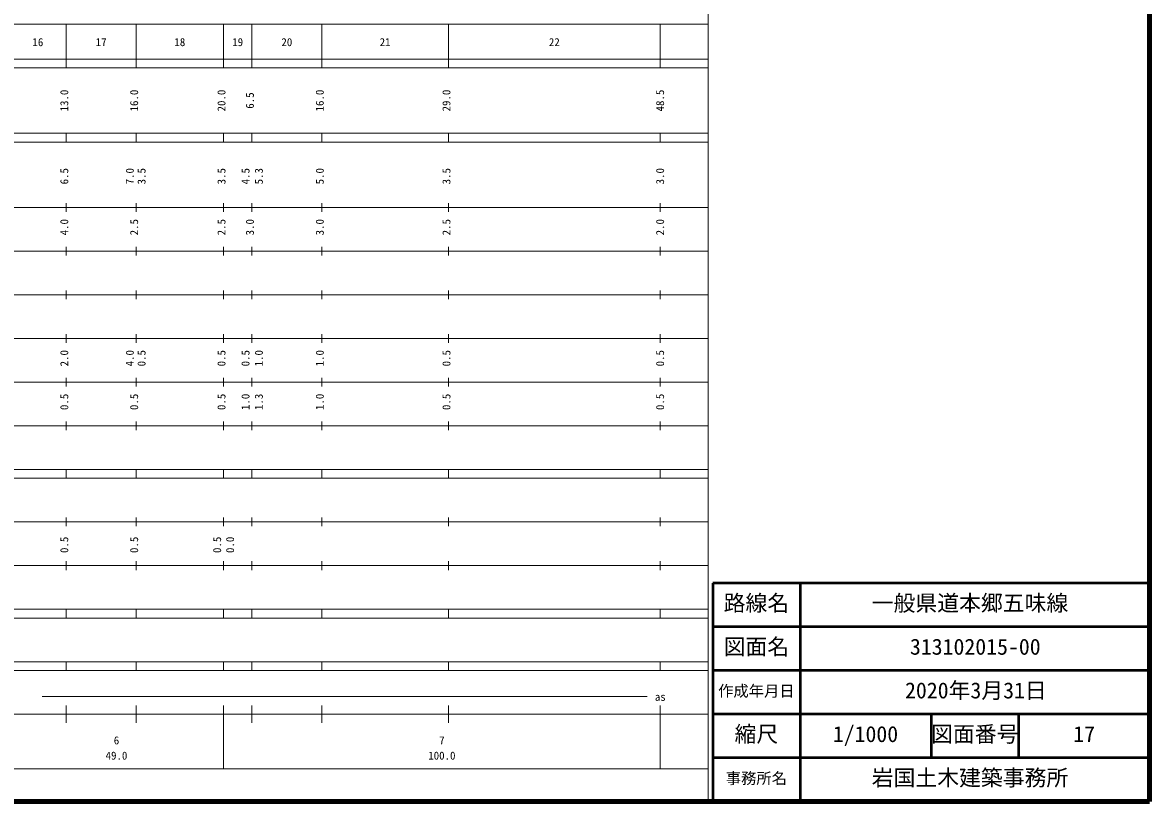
# Model space of a CAD drawing. Units: millimetres, scale not verified. Extents: x 2108 to 642108, y -210131 to 149869.
# Drawn here: x 384094 to 642108, y -210131 to -31774 of the extents above; entities that cross this region are included whole.
import ezdxf
from ezdxf.enums import TextEntityAlignment as Align

# ---------------------------------------------------------------- set-up
doc = ezdxf.new("R2010")
doc.units = ezdxf.units.MM
doc.header["$LTSCALE"] = 1000
for name, color, linetype, lineweight in [('M-SUV', 7, 'Continuous', 13), ('M-TTL', 2, 'Continuous', 140), ('M-TTL-FRAM', 2, 'Continuous', 50), ('M-TTL-TXT', 7, 'Continuous', 13)]:
    doc.layers.add(name, color=color, linetype=linetype, lineweight=lineweight)
doc.styles.add('ＭＳ ゴシック', font='')
doc.styles.get('ＭＳ ゴシック').set_extended_font_data('MS Gothic')

msp = doc.modelspace()

# ---------------------------------------------------------------- linework, layer by layer
at = {"layer": 'M-SUV'}
for p, q in [((541108, -210131), (541108, 139869)), ((30108, -32131), (541108, -32131)), ((394108, -42131), (394108, -32131)), ((410108, -42131), (410108, -32131)), ((430108, -42131), (430108, -32131)), ((436608, -42131), (436608, -32131)), ((452608, -42131), (452608, -32131)), ((481608, -42131), (481608, -32131)), ((530108, -42131), (530108, -32131)), ((2108, -40131), (541108, -40131)), ((2108, -42131), (541108, -42131)), ((2108, -57131), (541108, -57131)), ((2108, -59131), (541108, -59131)), ((394108, -59131), (394108, -57131)), ((410108, -59131), (410108, -57131)), ((430108, -59131), (430108, -57131)), ((436608, -59131), (436608, -57131)), ((452608, -59131), (452608, -57131)), ((481608, -59131), (481608, -57131)), ((530108, -59131), (530108, -57131)), ((2108, -74131), (541108, -74131)), ((394108, -75131), (394108, -73131)), ((410108, -75131), (410108, -73131)), ((430108, -75131), (430108, -73131)), ((436608, -75131), (436608, -73131)), ((452608, -75131), (452608, -73131)), ((481608, -75131), (481608, -73131)), ((530108, -75131), (530108, -73131)), ((8108, -84131), (541108, -84131)), ((394108, -85131), (394108, -83131)), ((410108, -85131), (410108, -83131)), ((430108, -85131), (430108, -83131)), ((436608, -85131), (436608, -83131)), ((452608, -85131), (452608, -83131)), ((481608, -85131), (481608, -83131)), ((530108, -85131), (530108, -83131)), ((14108, -94131), (541108, -94131)), ((394108, -95131), (394108, -93131)), ((410108, -95131), (410108, -93131)), ((430108, -95131), (430108, -93131)), ((436608, -95131), (436608, -93131)), ((452608, -95131), (452608, -93131)), ((481608, -95131), (481608, -93131)), ((530108, -95131), (530108, -93131)), ((394108, -105131), (394108, -103131)), ((410108, -105131), (410108, -103131)), ((430108, -105131), (430108, -103131)), ((436608, -105131), (436608, -103131)), ((452608, -105131), (452608, -103131)), ((481608, -105131), (481608, -103131)), ((530108, -105131), (530108, -103131)), ((8108, -104131), (541108, -104131)), ((394108, -115131), (394108, -113131)), ((410108, -115131), (410108, -113131)), ((430108, -115131), (430108, -113131)), ((436608, -115131), (436608, -113131)), ((452608, -115131), (452608, -113131)), ((481608, -115131), (481608, -113131)), ((530108, -115131), (530108, -113131)), ((14108, -114131), (541108, -114131)), ((394108, -125131), (394108, -123131)), ((410108, -125131), (410108, -123131)), ((430108, -125131), (430108, -123131)), ((436608, -125131), (436608, -123131)), ((452608, -125131), (452608, -123131)), ((481608, -125131), (481608, -123131)), ((530108, -125131), (530108, -123131)), ((8108, -124131), (541108, -124131)), ((2108, -134131), (541108, -134131)), ((394108, -136131), (394108, -134131)), ((410108, -136131), (410108, -134131)), ((430108, -136131), (430108, -134131)), ((436608, -136131), (436608, -134131)), ((452608, -136131), (452608, -134131)), ((481608, -136131), (481608, -134131)), ((530108, -136131), (530108, -134131)), ((2108, -136131), (541108, -136131)), ((11108, -146131), (541108, -146131)), ((394108, -147131), (394108, -145131)), ((410108, -147131), (410108, -145131)), ((430108, -147131), (430108, -145131)), ((436608, -147131), (436608, -145131)), ((452608, -147131), (452608, -145131)), ((481608, -147131), (481608, -145131)), ((530108, -147131), (530108, -145131)), ((2108, -156131), (541108, -156131)), ((394108, -157131), (394108, -155131)), ((410108, -157131), (410108, -155131)), ((430108, -157131), (430108, -155131)), ((436608, -157131), (436608, -155131)), ((452608, -157131), (452608, -155131)), ((481608, -157131), (481608, -155131)), ((530108, -157131), (530108, -155131)), ((2108, -166131), (541108, -166131)), ((394108, -168131), (394108, -166131)), ((410108, -168131), (410108, -166131)), ((430108, -168131), (430108, -166131)), ((436608, -168131), (436608, -166131)), ((452608, -168131), (452608, -166131)), ((481608, -168131), (481608, -166131)), ((530108, -168131), (530108, -166131)), ((2108, -168131), (541108, -168131)), ((2108, -178131), (541108, -178131)), ((2108, -180131), (541108, -180131)), ((394108, -180131), (394108, -178131)), ((410108, -180131), (410108, -178131)), ((430108, -180131), (430108, -178131)), ((436608, -180131), (436608, -178131)), ((452608, -180131), (452608, -178131)), ((481608, -180131), (481608, -178131)), ((530108, -180131), (530108, -178131)), ((388608, -186131), (527108, -186131)), ((394108, -192131), (394108, -188131)), ((410108, -192131), (410108, -188131)), ((430108, -202631), (430108, -188131)), ((436608, -192131), (436608, -188131)), ((452608, -192131), (452608, -188131)), ((481608, -192131), (481608, -188131)), ((530108, -202631), (530108, -188131)), ((2108, -190131), (541108, -190131)), ((30108, -202631), (541108, -202631))]:
    msp.add_line(p, q, dxfattribs=at)
at = {"layer": 'M-TTL'}
for p, q in [((642108, -210131), (642108, 149869)), ((2108, -210131), (642108, -210131))]:
    msp.add_line(p, q, dxfattribs=at)
at = {"layer": 'M-TTL-FRAM'}
for p, q in [((642108, -160131), (542108, -160131)), ((542108, -160131), (542108, -210131)), ((562108, -160131), (562108, -210131)), ((642108, -170131), (542108, -170131)), ((642108, -180131), (542108, -180131)), ((642108, -190131), (542108, -190131)), ((592108, -190131), (592108, -200131)), ((612108, -190131), (612108, -200131)), ((642108, -200131), (542108, -200131))]:
    msp.add_line(p, q, dxfattribs=at)

# ---------------------------------------------------------------- texts
at = {"layer": 'M-SUV', "style": 'ＭＳ ゴシック'}
for s, p in [('16', (386358, -37726)), ('17', (400858, -37726)), ('18', (418858, -37726)), ('19', (432108, -37726)), ('20', (443358, -37726)), ('21', (465858, -37726)), ('22', (504608, -37726)), ('as', (528858, -187631)), ('6', (404983, -197608)), ('7', (479483, -197608)), ('49.0', (403108, -201098)), ('100.0', (476983, -201098))]:
    msp.add_text(s, height=1833, dxfattribs=at).set_placement(p, align=Align.BOTTOM_LEFT)
for s, p in [('13.0', (395108, -52131)), ('16.0', (411108, -52131)), ('20.0', (431108, -52131)), ('6.5', (437608, -51506)), ('16.0', (453608, -52131)), ('29.0', (482608, -52131)), ('48.5', (531526, -52131)), ('6.5', (395108, -68832)), ('7.0', (410108, -68832)), ('3.5', (412805, -68832)), ('3.5', (431108, -68832)), ('4.5', (436608, -68832)), ('5.3', (439659, -68832)), ('5.0', (453608, -68832)), ('3.5', (482608, -68832)), ('3.0', (531526, -68832)), ('4.0', (395108, -80506)), ('2.5', (411108, -80506)), ('2.5', (431108, -80506)), ('3.0', (437608, -80506)), ('3.0', (453608, -80506)), ('2.5', (482608, -80506)), ('2.0', (531526, -80506)), ('2.0', (395108, -110506)), ('4.0', (410108, -110506)), ('0.5', (412805, -110506)), ('0.5', (431108, -110506)), ('0.5', (436608, -110506)), ('1.0', (439659, -110506)), ('1.0', (453608, -110506)), ('0.5', (482608, -110506)), ('0.5', (531526, -110506)), ('0.5', (395108, -120506)), ('0.5', (411108, -120506)), ('0.5', (431108, -120506)), ('1.0', (436608, -120506)), ('1.3', (439659, -120506)), ('1.0', (453608, -120506)), ('0.5', (482608, -120506)), ('0.5', (531526, -120506)), ('0.0', (433072, -153242)), ('0.5', (395108, -153242)), ('0.5', (411108, -153242)), ('0.5', (430108, -153242))]:
    msp.add_text(s, height=1833, rotation=90, dxfattribs=at).set_placement(p, align=Align.BOTTOM_LEFT)
at = {"layer": 'M-TTL-TXT', "style": 'ＭＳ ゴシック'}
for s, height, p in [('路線名', 3666, (544608, -167631)), ('路線名', 3666, (544608, -167631)), ('一般県道本郷五味線 ', 3666, (578517, -167631)), ('図面名', 3666, (544608, -177631)), ('図面名', 3666, (544608, -177631)), ('313102015-00', 3666, (587267, -177631)), ('作成年月日', 2566, (543358, -186881)), ('作成年月日', 2566, (543358, -186881)), ('2020年3月31日', 3666, (586142, -187631)), ('縮尺', 3666, (547108, -197631)), ('縮尺', 3666, (547108, -197631)), ('1/1000', 3666, (569608, -197631)), ('図面番号', 3666, (592108, -197631)), ('図面番号', 3666, (592108, -197631)), ('17', 3666, (624672, -197631)), ('事務所名', 2566, (545108, -206881)), ('事務所名', 2566, (545108, -206881)), ('岩国土木建築事務所 ', 3666, (578517, -207631))]:
    msp.add_text(s, height=height, dxfattribs=at).set_placement(p, align=Align.BOTTOM_LEFT)

doc.saveas('drawing.dxf')
